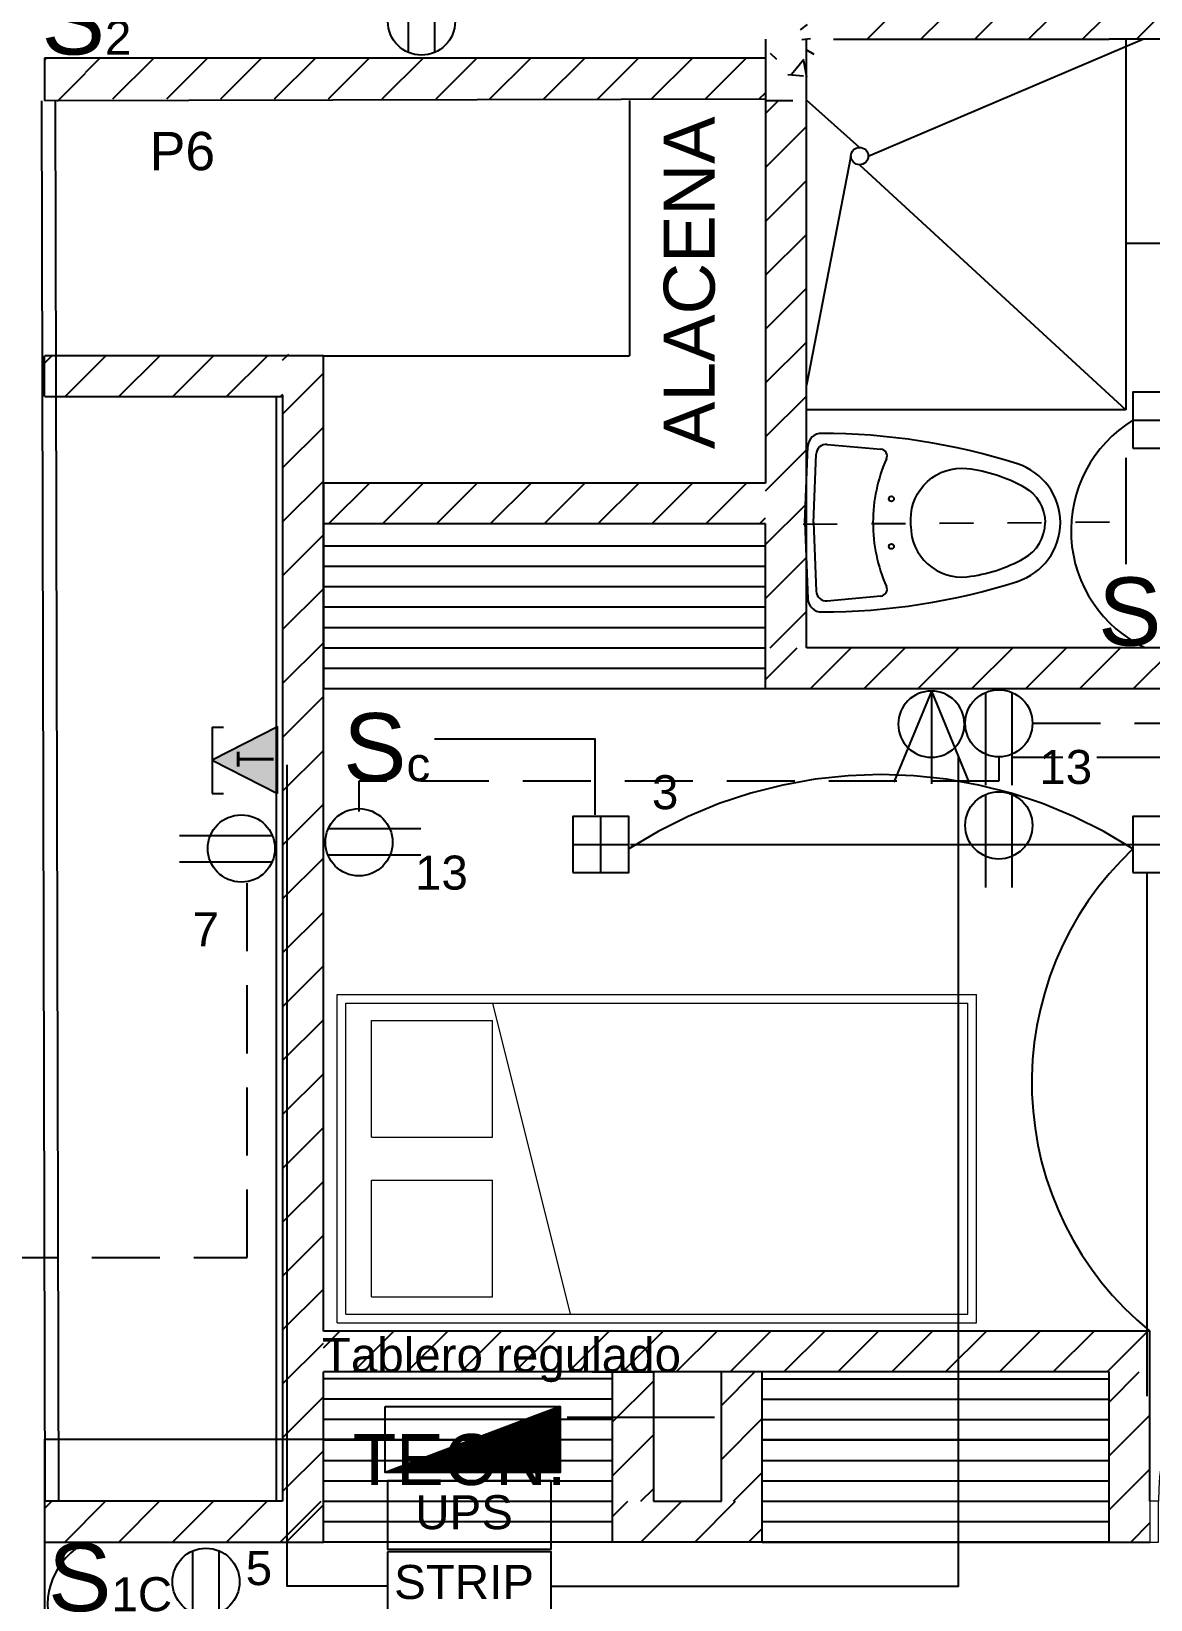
# Model space of a CAD drawing. Header units: inches. Extents: x 131 to 82119, y 71 to 16923.
# Drawn here: x 303.499 to 306.79, y 168.285 to 172.896 of the extents above; entities that cross this region are included whole.
import ezdxf
from ezdxf.enums import TextEntityAlignment as Align

# ---------------------------------------------------------------- set-up
doc = ezdxf.new("R2010")
doc.units = ezdxf.units.IN
doc.header["$MEASUREMENT"] = 0
for name, pattern in [('HIDDEN', [9.525, 6.35, -3.175]), ('HIDDEN2', [0.1875, 0.125, -0.0625]), ('PISO', [0.3, 0.2, -0.1])]:
    doc.linetypes.add(name, pattern=pattern)
for name, color, linetype, lineweight in [('A-DOOR-____-MCUT', 31, 'Continuous', 18), ('A-DOOR-____-OTLN', 31, 'Continuous', 18), ('A-DOOR-FRAM-MCUT', 31, 'Continuous', 18), ('DUCTO-PARED O TECHO', 7, 'Continuous', 25), ('DUCTO-PISO', 7, 'PISO', 25), ('I-FURN-____-OTLN', 30, 'Continuous', 18), ('RED-TELEFONO', 240, 'TELEFONO', 25), ('RED-TELEVISION', 84, 'TELEVISION', 25), ('RED-TELEVISIÓN', 84, 'TELEVISION', 25), ('RED-TELÉFONO', 240, 'TELEFONO', 25), ('SIMBOLOGIA', 150, 'Continuous', 25)]:
    doc.layers.add(name, color=color, linetype=linetype, lineweight=lineweight)
for name, color, linetype in [('Arquitectonico', 253, 'Continuous'), ('INTERRUPTORES', 6, 'Continuous'), ('LAMPARAS', 20, 'Continuous'), ('LUCES Y TOMAS', 5, 'Continuous'), ('Retorno', 5, 'HIDDEN')]:
    doc.layers.add(name, color=color, linetype=linetype)
doc.styles.add('Arial_1', font='arial.ttf', dxfattribs={"height": 0.15})
doc.styles.add('Arial_4', font='arial.ttf', dxfattribs={"height": 0.1125})
doc.styles.add('ROMANS', font='romans.shx', dxfattribs={"width": 0.625})
doc.styles.get("Standard").update_dxf_attribs({"font": 'arial.ttf'})
doc.linetypes.add('TELEFONO', pattern='A,0.32,-0.12,["TEL",Standard,S=0.065,R=0,X=-0.065,Y=-0.0325],-0.14', length=0.58)
doc.linetypes.add('TELEVISION', pattern='A,0.32,-0.13,["TV",Standard,S=0.065,R=0,X=-0.065,Y=-0.0325],-0.13', length=0.58)
pattern_1 = [(45, (314.34163, 184.42544), (-0.07919596, 0.07919596), [])]
pattern_2 = [(45, (314.34163, 184.24994), (-0.07919596, 0.07919596), [])]

# ---------------------------------------------------------------- blocks, each defined once
blk = doc.blocks.new('Puertas Revit Lisas - 0_75  x 2_70-1759838-ARQ-P1')
at = {"layer": 'A-DOOR-____-MCUT'}
for p, q in [((0.35, 0.756825), (0.315, 0.756825)), ((0.315, 0.756825), (0.315, 0.056825)), ((0.35, 0.056825), (0.35, 0.756825)), ((0.315, 0.056825), (0.35, 0.056825))]:
    blk.add_line(p, q, dxfattribs=at)
at = {"layer": 'A-DOOR-____-OTLN'}
blk.add_arc((0.35, 0.056825), 0.7, 90, 180, dxfattribs=at)
at = {"layer": 'A-DOOR-FRAM-MCUT'}
for p, q in [((-0.35, 0.056825), (-0.375, 0.056825)), ((-0.375, 0.056825), (-0.375, -0.063175)), ((-0.35, -0.063175), (-0.35, 0.056825)), ((0.35, 0.056825), (0.35, -0.063175)), ((0.375, 0.056825), (0.35, 0.056825)), ((0.375, -0.063175), (0.375, 0.056825)), ((-0.375, -0.063175), (-0.35, -0.063175)), ((0.35, -0.063175), (0.375, -0.063175))]:
    blk.add_line(p, q, dxfattribs=at)
blk = doc.blocks.new('M_Bed-Box - 0965 x 1880mm - Twin-933038-ARQ-P1')
at = {"layer": 'I-FURN-____-OTLN'}
for p, q in [((-0.1433, 0.7056), (-0.1433, -1.1744)), ((-0.1433, 0.7056), (0.8217, 0.7056)), ((0.8217, 0.7056), (0.8217, -1.1744)), ((-0.1179, 0.6802), (-0.1179, -1.149)), ((-0.1179, 0.6802), (0.7963, 0.6802)), ((0.7963, 0.6802), (0.7963, -1.149)), ((-0.0671, 0.604), (-0.0671, 0.2482)), ((-0.0671, 0.604), (0.2757, 0.604)), ((0.2757, 0.604), (0.2757, 0.2482)), ((0.4027, 0.604), (0.4027, 0.2482)), ((0.4027, 0.604), (0.7455, 0.604)), ((0.7455, 0.604), (0.7455, 0.2482)), ((0.7963, 0.2482), (-0.1179, 0.0198)), ((-0.0671, 0.2482), (0.2757, 0.2482)), ((0.4027, 0.2482), (0.7455, 0.2482)), ((-0.1179, -1.149), (0.7963, -1.149)), ((-0.1433, -1.1744), (0.8217, -1.1744))]:
    blk.add_line(p, q, dxfattribs=at)
blk = doc.blocks.new('san1')
for p, q in [((-0.1138, 0.2251), (-0.2717, 0.212)), ((-0.075, -0.006), (-0.0813, 0.1961)), ((-0.05, -0.0052), (-0.057, 0.2189)), ((-0.3611, 0.007), (-0.3612, -0.0131)), ((-0.075, -0.0041), (-0.0841, -0.2061)), ((-0.05, -0.0052), (-0.0601, -0.2292)), ((-0.117, -0.2346), (-0.2747, -0.2193))]:
    blk.add_line(p, q)
at = {"linetype": 'HIDDEN2', "ltscale": 0.0005}
blk.add_line((-0.9452, 0), (0.0223, 0), dxfattribs=at)
for points in [[(-0.6723, 0.1722, 0.008715), (-0.6739, 0.1717, 0.326246), (-0.8011, 0, 0.326246), (-0.6763, -0.1734, 0.077295), (-0.099, -0.2674)], [(-0.3611, 0.007, 0.444133), (-0.5252, 0.1573, 0.099431), (-0.6941, 0.1039, 0.271202), (-0.7561, -0.0003)], [(-0.3612, -0.0131, -0.444133), (-0.5274, -0.1612, -0.099431), (-0.6956, -0.1054, -0.271202), (-0.7561, -0.0003)]]:
    blk.add_lwpolyline(points, format="xyb")
for centre in [(-0.3037, 0.0665), (-0.3046, -0.0735)]:
    blk.add_circle(centre, 0.0075)
for centre, radius, start, end in [((-0.1089, -1.6417), 1.8994, 89.5933, 107.3079), ((-0.097, 0.2177), 0.04, 1.7918, 91.6067), ((-0.27, 0.1921), 0.02, 94.7473, 203.4888), ((-0.1113, 0.1952), 0.03, 1.7918, 94.7473), ((-0.7134, -0.0006), 0.4634, 359.6018, 23.4888), ((-0.7134, -0.0006), 0.4634, 335.7149, 359.6018), ((-0.6608, -0.1259), 0.05, 251.8766, 253.874), ((-0.2728, -0.1994), 0.02, 155.7149, 264.4564), ((-0.1141, -0.2048), 0.03, 264.4564, 357.4118), ((-0.1001, -0.2274), 0.04, 267.5969, 357.4118)]:
    blk.add_arc(centre, radius, start, end)
blk = doc.blocks.new('TOMA')
at = {"layer": 'SIMBOLOGIA'}
for p, q in [((-0.0301, 0.2165), (-0.0301, 0.0062)), ((0.0294, 0.2165), (0.0294, 0.1463)), ((0.0294, 0.1463), (0.0294, 0.0059))]:
    blk.add_line(p, q, dxfattribs=at)
blk.add_circle((0, 0.0761), 0.0761, dxfattribs=at)
blk = doc.blocks.new('TV')
at = {"layer": 'RED-TELEVISION', "linetype": 'Continuous'}
for q in [(-0.2063, 0.0852), (-0.2103, 0), (-0.2063, -0.0852)]:
    blk.add_line((0, 0), q, dxfattribs=at)
blk.add_circle((-0.075, 0), 0.075, dxfattribs=at)
blk = doc.blocks.new('TEL')
at = {"layer": 'RED-TELEFONO', "linetype": 'Continuous'}
h = blk.add_hatch(color=256, dxfattribs=at)
h.dxf.hatch_style = 1
h.paths.add_polyline_path([(-0.1477, -0.0756), (0, 0), (-0.1477, 0.0756)])
for p, q in [((0, 0.075), (-0.0251, 0.075)), ((0, 0.075), (0, 0)), ((0, 0), (0, -0.075)), ((0, -0.075), (-0.0251, -0.075))]:
    blk.add_line(p, q, dxfattribs=at)
blk.add_lwpolyline([(-0.1477, -0.0756), (-0.1477, 0.0756), (0, 0)], close=True, dxfattribs=at)
at = {"layer": 'RED-TELEFONO', "color": 2, "linetype": 'TELEFONO', "style": 'ROMANS', "width": 0.7}
blk.add_text('T', height=0.08, rotation=270, dxfattribs=at).set_placement((-0.1384, 0.0022), align=Align.CENTER)
blk = doc.blocks.new('TABLERO')
at = {"layer": 'LUCES Y TOMAS', "color": 0}
for points in [[(0.2574, 0), (-0.2574, -0.1939)], [(-0.2574, 0), (0.2574, 0), (0.2574, -0.1939), (-0.2574, -0.1939), (-0.2574, 0)], [(0.2574, 0), (-0.2574, -0.1939)], [(0.2574, -0.0038), (-0.2474, -0.1939)], [(0.2574, -0.0075), (-0.2374, -0.1939)], [(0.2574, -0.0113), (-0.2274, -0.1939)], [(0.2574, -0.0151), (-0.2174, -0.1939)], [(0.2574, -0.0188), (-0.2074, -0.1939)], [(0.2574, -0.0226), (-0.1974, -0.1939)], [(0.2574, -0.0264), (-0.1874, -0.1939)], [(0.2574, -0.0301), (-0.1774, -0.1939)], [(0.2574, -0.0339), (-0.1674, -0.1939)], [(0.2574, -0.0377), (-0.1574, -0.1939)], [(0.2574, -0.0414), (-0.1474, -0.1939)], [(0.2574, -0.0452), (-0.1374, -0.1939)], [(0.2574, -0.049), (-0.1274, -0.1939)], [(0.2574, -0.0527), (-0.1174, -0.1939)], [(0.2574, -0.0565), (-0.1074, -0.1939)], [(0.2574, -0.0603), (-0.0974, -0.1939)], [(0.2574, -0.064), (-0.0874, -0.1939)], [(0.2574, -0.0678), (-0.0774, -0.1939)], [(0.2574, -0.0716), (-0.0674, -0.1939)], [(0.2574, -0.0753), (-0.0574, -0.1939)], [(0.2574, -0.0791), (-0.0474, -0.1939)], [(0.2574, -0.0829), (-0.0374, -0.1939)], [(0.2574, -0.0866), (-0.0274, -0.1939)], [(0.2574, -0.0904), (-0.0174, -0.1939)], [(0.2574, -0.0942), (-0.0074, -0.1939)], [(0.2574, -0.0979), (0.0026, -0.1939)], [(0.2574, -0.1017), (0.0126, -0.1939)], [(0.2574, -0.1055), (0.0226, -0.1939)], [(0.2574, -0.1092), (0.0326, -0.1939)], [(0.2574, -0.113), (0.0426, -0.1939)], [(0.2574, -0.1168), (0.0526, -0.1939)], [(0.2574, -0.1205), (0.0626, -0.1939)], [(0.2574, -0.1243), (0.0726, -0.1939)], [(0.2574, -0.1281), (0.0826, -0.1939)], [(0.2574, -0.1318), (0.0926, -0.1939)], [(0.2574, -0.1356), (0.1026, -0.1939)], [(0.2574, -0.1394), (0.1126, -0.1939)], [(0.2574, -0.1431), (0.1226, -0.1939)], [(0.2574, -0.1469), (0.1326, -0.1939)], [(0.2574, -0.1507), (0.1426, -0.1939)], [(0.2574, -0.1544), (0.1526, -0.1939)], [(0.2574, -0.1582), (0.1626, -0.1939)], [(0.2574, -0.162), (0.1726, -0.1939)], [(0.2574, -0.1657), (0.1826, -0.1939)], [(0.2574, -0.1695), (0.1926, -0.1939)], [(0.2574, -0.1733), (0.2026, -0.1939)], [(0.2574, -0.177), (0.2126, -0.1939)], [(0.2574, -0.1808), (0.2226, -0.1939)], [(0.2574, -0.1846), (0.2326, -0.1939)], [(0.2574, -0.1883), (0.2426, -0.1939)], [(0.2574, -0.1921), (0.2526, -0.1939)]]:
    blk.add_lwpolyline(points, dxfattribs=at)

msp = doc.modelspace()

# ---------------------------------------------------------------- hatches: boundary and pattern name
at = {"layer": 'Arquitectonico'}
h = msp.add_hatch(dxfattribs=at)
h.set_pattern_fill('FP_31', color=256, angle=360, style=0, pattern_type=2)
h.set_pattern_definition([(50, (314.34163, 184.42544), (0.546432, -0.047308), [0.057, -0.629]), (355, (314.34163, 184.42544), (-0.105429, 0.57337), [0.046, -0.503]), (100.451, (314.38663, 184.42144), (0.440955, 0.525708), [0.049, -0.534]), (46.184, (314.3416, 184.57844), (0.813123, -0.12606), [0.086, -0.943]), (96.636, (314.4096, 184.5674), (0.711995, 0.74225), [0.073, -0.801]), (351.184, (314.3416, 184.5784), (0.71223, 0.742616), [0.069, -0.754]), (21, (314.41763, 184.54044), (0.454985, -0.306292), [0.057, -0.629]), (326, (314.41763, 184.54044), (0.185766, 0.552594), [0.046, -0.503]), (71.451, (314.45563, 184.51444), (0.640536, 0.246016), [0.049, -0.534]), (37.5, (314.34163, 184.42544), (0.009206, 0.2541166), [0.025, -0.472, 0.025, -0.485, -0.505]), (37.5, (314.34163, 184.42544), (0.009206, 0.2541166), [-1.007, 0.025, -0.48]), (7.5, (314.34163, 184.42544), (0.200461, 0.300738), [0.025, -0.266, 0.025, -0.46, -0.192]), (7.5, (314.34163, 184.42544), (0.200461, 0.300738), [-0.776, 0.025, -0.167]), (327.5, (314.17163, 184.42544), (0.406483, -0.0170776), [0.025, -0.165, 0.025, -0.569, -0.789]), (327.5, (314.17163, 184.42544), (0.406483, -0.0170776), [-0.785, 0.025, -0.764]), (317.5, (314.09563, 184.42544), (0.443999, 0.076008), [0.025, -0.223, 0.025, -0.37, -0.56]), (317.5, (314.09563, 184.42544), (0.443999, 0.076008), [-0.642, 0.025, -0.535])])
h.paths.add_polyline_path([(305.8579, 172.6923), (305.8579, 174.9338), (305.6579, 174.9338), (305.6579, 172.6923), (305.8333, 172.6923)], flags=0)
h = msp.add_hatch(dxfattribs=at)
h.set_pattern_fill('FP_37', color=256, angle=360, style=0, pattern_type=2)
h.set_pattern_definition(pattern_1)
h.paths.add_polyline_path([(307.3079, 172.8723), (307.3079, 172.9923), (305.8579, 172.9923), (305.8579, 172.8723), (306.8261, 172.8723)], flags=0)
h = msp.add_hatch(dxfattribs=at)
h.set_pattern_fill('FP_37', color=256, angle=360, style=0, pattern_type=2)
h.set_pattern_definition([(45, (314.34163, 184.2487), (-0.07919596, 0.07919596), [])])
h.paths.add_polyline_path([(303.6579, 172.6906), (303.6579, 172.8155), (303.5379, 172.8155), (303.5379, 172.6906)], flags=0)
h = msp.add_hatch(dxfattribs=at)
h.set_pattern_fill('FP_37', color=256, angle=360, style=0, pattern_type=2)
h.set_pattern_definition(pattern_2)
h.paths.add_polyline_path([(305.6579, 172.6968), (305.6579, 172.8168), (303.6579, 172.8168), (303.6579, 172.6968), (305.3368, 172.6968)], flags=0)
h = msp.add_hatch(dxfattribs=at)
h.set_pattern_fill('FP_37', color=256, angle=360, style=0, pattern_type=2)
h.set_pattern_definition([(45, (314.26163, 184.42544), (-0.07919596, 0.07919596), [])])
h.paths.add_polyline_path([(305.7779, 171.0833), (305.7779, 172.6923), (305.6579, 172.6923), (305.6579, 171.0833)], flags=0)
h = msp.add_hatch(dxfattribs=at)
h.set_pattern_fill('FP_37', color=256, angle=360, style=0, pattern_type=2)
h.set_pattern_definition([(45, (314.34202, 184.14994), (-0.07919596, 0.07919596), [])])
h.paths.add_polyline_path([(303.6583, 171.8219), (304.2383, 171.8219), (304.2383, 171.9419), (303.5383, 171.9419), (303.5383, 171.8219), (303.5997, 171.8219)], flags=0)
h = msp.add_hatch(dxfattribs=at)
h.set_pattern_fill('FP_37', color=256, angle=360, style=0, pattern_type=2)
h.set_pattern_definition(pattern_2)
h.paths.add_polyline_path([(304.3579, 168.4543), (304.3579, 171.9465), (304.2379, 171.9465), (304.2379, 168.4543)])
h = msp.add_hatch(dxfattribs=at)
h.set_pattern_fill('FP_37', color=256, angle=360, style=0, pattern_type=2)
h.set_pattern_definition(pattern_1)
h.paths.add_polyline_path([(305.3368, 171.4474), (305.6579, 171.4474), (305.6579, 171.5674), (304.3579, 171.5674), (304.3579, 171.4474)])
h = msp.add_hatch(dxfattribs=at)
h.set_pattern_fill('FP_37', color=256, angle=360, style=0, pattern_type=2)
h.set_pattern_definition(pattern_1)
h.paths.add_polyline_path([(306.6279, 170.9633), (306.6279, 171.0833), (305.6579, 171.0833), (305.6579, 170.9633)])
h.paths.add_polyline_path([(307.497, 171.0833), (307.497, 170.9633), (307.5379, 170.9633), (307.5379, 171.0833)])
h.paths.add_polyline_path([(306.897, 170.9633), (306.897, 171.0833), (306.6279, 171.0833), (306.6279, 170.9633)])
h = msp.add_hatch(dxfattribs=at)
h.set_pattern_fill('FP_37', color=256, angle=360, style=0, pattern_type=2)
h.set_pattern_definition([(45, (314.34163, 184.23638), (-0.07919596, 0.07919596), [])])
h.paths.add_polyline_path([(306.7879, 168.9543), (306.7879, 169.0743), (304.3579, 169.0743), (304.3579, 168.9543), (306.1879, 168.9543)])
h = msp.add_hatch(dxfattribs=at)
h.set_pattern_fill('FP_37', color=256, angle=360, style=0, pattern_type=2)
h.set_pattern_definition([(45, (314.33163, 184.42544), (-0.07919596, 0.07919596), [])])
h.paths.add_polyline_path([(305.2079, 168.5743), (305.2079, 168.9543), (305.3279, 168.9543), (305.3279, 168.5743)])
h = msp.add_hatch(dxfattribs=at)
h.set_pattern_fill('FP_37', color=256, angle=360, style=0, pattern_type=2)
h.set_pattern_definition([(45, (314.28694, 184.42544), (-0.07919596, 0.07919596), [])])
h.paths.add_polyline_path([(305.5279, 168.5743), (305.5279, 168.9543), (305.6479, 168.9543), (305.6479, 168.5743)])
h = msp.add_hatch(dxfattribs=at)
h.set_pattern_fill('FP_37', color=256, angle=360, style=0, pattern_type=2)
h.set_pattern_definition([(45, (314.94165, 184.42544), (-0.07919596, 0.07919596), [])])
h.paths.add_polyline_path([(306.7879, 168.4543), (306.7879, 168.9543), (306.6679, 168.9543), (306.6679, 168.4543)])
h = msp.add_hatch(dxfattribs=at)
h.set_pattern_fill('FP_37', color=256, angle=360, style=0, pattern_type=2)
h.set_pattern_definition(pattern_1)
h.paths.add_polyline_path([(303.5379, 168.4543), (304.3579, 168.4543), (304.3579, 168.5743), (303.5379, 168.5743)], flags=0)
h = msp.add_hatch(dxfattribs=at)
h.set_pattern_fill('FP_37', color=256, angle=360, style=0, pattern_type=2)
h.set_pattern_definition([(45, (314.45163, 184.42544), (-0.07919596, 0.07919596), [])])
h.paths.add_polyline_path([(305.6479, 168.4543), (305.2079, 168.4543), (305.2079, 168.5743), (305.6479, 168.5743)])

# ---------------------------------------------------------------- linework, layer by layer
for p, q in [((304.3583, 171.9419), (305.2579, 171.9419)), ((306.6679, 168.9543), (304.3579, 168.9543)), ((305.1479, 168.9543), (305.3279, 168.9543)), ((305.2079, 168.4543), (305.2079, 168.9543)), ((305.3279, 168.9543), (305.3279, 168.911)), ((305.6479, 168.4543), (305.6479, 168.9543))]:
    msp.add_line(p, q)
for p, q in [((305.6579, 172.8723), (305.6579, 172.6923)), ((305.7779, 171.0833), (305.7779, 172.8723)), ((305.8579, 172.8723), (306.6679, 172.8723)), ((305.9597, 172.529), (306.7668, 172.8723)), ((307.3079, 172.8723), (306.6679, 172.8723)), ((306.7168, 172.8723), (306.7168, 171.7833)), ((303.5379, 172.8168), (303.5379, 172.6919)), ((305.6579, 172.8168), (303.5379, 172.8168)), ((303.5288, 172.6918), (303.5383, 168.5743)), ((303.5379, 172.6919), (305.6579, 172.6968)), ((303.5688, 172.6919), (303.5783, 168.5744)), ((305.2579, 172.6923), (305.2579, 171.9419)), ((305.6579, 172.6923), (305.6579, 171.5674)), ((305.6579, 172.6923), (305.7379, 172.6923)), ((305.9343, 172.5544), (305.7779, 172.6938)), ((305.9089, 172.529), (305.7779, 171.8556)), ((305.9343, 172.5036), (306.7168, 171.7833)), ((307.5379, 172.2723), (306.7168, 172.2723)), ((303.5379, 171.8219), (303.5379, 171.9419)), ((304.3583, 171.9419), (303.5383, 171.9419)), ((304.3579, 169.0743), (304.3579, 171.9419)), ((304.3583, 171.9419), (305.2579, 171.9419)), ((303.5383, 171.8219), (304.2383, 171.8219)), ((304.2189, 171.8219), (304.2189, 168.5743)), ((304.2379, 171.8265), (304.2379, 168.5743)), ((306.7168, 171.7833), (305.7779, 171.7833)), ((305.6579, 171.5674), (304.3579, 171.5674)), ((304.3579, 171.3919), (304.3579, 171.5674)), ((304.3583, 171.5674), (304.3583, 171.3919)), ((304.3579, 171.4474), (304.3579, 170.9633)), ((305.6579, 171.4474), (304.3579, 171.4474)), ((305.6579, 170.9633), (305.6579, 171.4474)), ((304.3579, 171.3833), (305.6579, 171.3833)), ((304.3579, 171.3233), (305.6579, 171.3233)), ((304.3579, 171.2633), (305.6579, 171.2633)), ((304.3579, 171.2033), (305.6579, 171.2033)), ((304.3579, 171.1433), (305.6579, 171.1433)), ((304.3579, 171.0833), (305.6579, 171.0833)), ((305.9779, 171.0833), (305.7779, 171.0833)), ((306.897, 171.0833), (305.9779, 171.0833)), ((304.3579, 171.0233), (305.6579, 171.0233)), ((304.3579, 170.9633), (305.7379, 170.9633)), ((304.3579, 170.9633), (305.6579, 170.9633)), ((305.6579, 170.9633), (305.9779, 170.9633)), ((305.9779, 170.9633), (306.897, 170.9633)), ((306.7879, 169.0743), (304.3579, 169.0743)), ((306.7879, 168.5743), (306.7879, 169.0743)), ((305.0279, 168.9543), (304.3579, 168.9543)), ((304.3579, 168.4543), (304.3579, 168.9543)), ((305.2079, 168.9343), (304.3579, 168.9343)), ((305.2079, 168.9543), (305.0279, 168.9543)), ((305.2079, 168.4543), (305.2079, 168.9543)), ((305.3279, 168.9543), (305.3279, 168.5743)), ((305.5279, 168.9543), (305.3279, 168.9543)), ((305.5279, 168.5743), (305.5279, 168.9543)), ((306.6679, 168.9543), (305.6479, 168.9543)), ((305.6479, 168.4543), (305.6479, 168.9543)), ((305.6479, 168.9343), (306.6679, 168.9343)), ((306.6679, 168.4543), (306.6679, 168.9543)), ((305.2079, 168.8743), (304.3579, 168.8743)), ((305.6479, 168.8743), (306.6679, 168.8743)), ((305.2079, 168.8143), (304.3579, 168.8143)), ((305.6479, 168.8143), (306.6679, 168.8143)), ((304.3579, 168.7543), (305.0279, 168.7543)), ((305.2079, 168.7543), (304.3579, 168.7543)), ((305.6479, 168.7543), (306.6679, 168.7543)), ((306.6679, 168.7543), (305.6479, 168.7543)), ((304.3579, 168.6943), (305.2079, 168.6943)), ((305.6479, 168.6943), (306.6679, 168.6943)), ((304.3579, 168.6343), (305.2079, 168.6343)), ((305.6479, 168.6343), (306.6679, 168.6343)), ((304.2379, 168.5743), (303.5379, 168.5743)), ((303.5379, 168.5743), (303.5379, 168.4543)), ((304.3579, 168.5743), (305.2079, 168.5743)), ((305.3279, 168.5743), (305.5279, 168.5743)), ((305.6479, 168.5743), (306.6679, 168.5743)), ((304.3579, 168.5143), (305.2079, 168.5143)), ((305.6479, 168.5143), (306.6679, 168.5143)), ((303.5379, 168.4543), (304.3579, 168.4543)), ((305.2079, 168.4543), (304.3579, 168.4543)), ((305.6479, 168.4543), (305.2079, 168.4543)), ((306.6679, 168.4543), (305.6479, 168.4543)), ((305.6479, 168.4543), (306.6679, 168.4543)), ((306.6679, 168.4543), (306.7879, 168.4543))]:
    msp.add_line(p, q, dxfattribs=at)
msp.add_circle((305.9343, 172.529), 0.0254, dxfattribs=at)
at = {"layer": 'DUCTO-PARED O TECHO'}
msp.add_line((305.5075, 168.8207), (305.0741, 168.8207), dxfattribs=at)
for points in [[(306.7168, 171.6414), (306.7168, 171.3287)], [(304.6841, 170.8158), (305.1556, 170.8158), (305.1556, 170.5921)], [(305.2612, 170.5051), (306.7526, 170.5051)], [(306.7797, 168.8831), (306.7797, 170.4228)], [(304.5396, 168.756), (303.5379, 168.756), (303.5379, 166.4885)]]:
    msp.add_lwpolyline(points, dxfattribs=at)
for points in [[(304.5462, 168.6343), (304.5462, 168.4334), (305.0279, 168.4334), (305.0279, 168.6343)], [(304.5462, 168.4253), (304.5462, 168.2244), (305.0279, 168.2244), (305.0279, 168.4253)]]:
    msp.add_lwpolyline(points, close=True, dxfattribs=at)
at = {"layer": 'DUCTO-PISO'}
msp.add_line((307.4319, 170.7608), (306.3829, 170.7608), dxfattribs=at)
for points in [[(306.4426, 170.8613), (307.484, 170.8613), (307.484, 172.2818)], [(306.3438, 170.7625), (306.3438, 170.6912), (304.4619, 170.6912), (304.4619, 170.6024)], [(301.8768, 169.291), (304.1331, 169.291), (304.1331, 170.396)]]:
    msp.add_lwpolyline(points, dxfattribs=at)
at = {"layer": 'LAMPARAS'}
for p, q in [((306.7382, 171.7524), (306.9029, 171.7524)), ((305.2557, 170.5875), (305.091, 170.5875)), ((305.1733, 170.4228), (305.1733, 170.5875)), ((306.9029, 170.5875), (306.7382, 170.5875)), ((305.091, 170.5051), (305.2557, 170.5051)), ((306.7382, 170.5051), (306.9029, 170.5051)), ((305.091, 170.4228), (305.2557, 170.4228)), ((306.7382, 170.4228), (306.9029, 170.4228))]:
    msp.add_line(p, q, dxfattribs=at)
for points in [[(306.7382, 171.67), (306.9029, 171.67), (306.9029, 171.8347), (306.7382, 171.8347)], [(305.091, 170.4228), (305.2557, 170.4228), (305.2557, 170.5875), (305.091, 170.5875)], [(306.7382, 170.4228), (306.9029, 170.4228), (306.9029, 170.5875), (306.7382, 170.5875)]]:
    msp.add_lwpolyline(points, close=True, dxfattribs=at)
at = {"layer": 'RED-TELEVISIÓN'}
msp.add_lwpolyline([(305.0279, 168.3249), (306.2251, 168.3249), (306.2251, 170.763)], dxfattribs=at)
at = {"layer": 'RED-TELÉFONO'}
msp.add_lwpolyline([(304.5462, 168.3249), (304.2508, 168.3249), (304.2508, 170.7396)], dxfattribs=at)
at = {"layer": 'Retorno'}
for centre, radius, start, end in [((306.9364, 171.4277), 0.3804, 121.4054, 244.8442), ((305.9969, 169.343), 1.3674, 57.1748, 122.8252), ((307.3828, 169.8049), 0.9422, 133.1713, 230.8499), ((303.7536, 168.2687), 0.2069, 116.2459, 284.406)]:
    msp.add_arc(centre, radius, start, end, dxfattribs=at)

# ---------------------------------------------------------------- block references
at = {"layer": 'Arquitectonico', "extrusion": (0, 0, -1), "xscale": -1, "zscale": -1, "rotation": 179.601811959763}
msp.add_blockref('san1', (-305.7237, 171.4457), dxfattribs=at)
at = {"layer": 'Arquitectonico', "rotation": 90.00000000000001}
msp.add_blockref('M_Bed-Box - 0965 x 1880mm - Twin-933038-ARQ-P1', (305.1035, 169.242), dxfattribs=at)
at = {"layer": 'Arquitectonico'}
msp.add_blockref('Puertas Revit Lisas - 0_75  x 2_70-1759838-ARQ-P1', (307.1629, 168.5175), dxfattribs=at)
at = {"layer": 'LUCES Y TOMAS', "color": 1}
msp.add_blockref('TABLERO', (304.797, 168.8529), dxfattribs=at)
at = {"layer": 'RED-TELEVISIÓN', "xscale": -1.29829461337991, "yscale": 1.298294613379902, "zscale": 1.298294613379902, "rotation": 270}
msp.add_blockref('TV', (306.1454, 170.9562), dxfattribs=at)
at = {"layer": 'RED-TELÉFONO', "xscale": -1.29829461337991, "yscale": 1.298294613379902, "zscale": 1.298294613379902}
msp.add_blockref('TEL', (304.031, 170.7528), dxfattribs=at)
at = {"layer": 'SIMBOLOGIA', "xscale": 1.29829461337991, "yscale": 1.29829461337991, "zscale": 1.29829461337991}
msp.add_blockref('TOMA', (304.6462, 172.8257), dxfattribs=at)
for p, rotation in [((306.3438, 170.9601), 180), ((306.3438, 170.6599), 180), ((304.3635, 170.5116), 270), ((304.2153, 170.4934), 90), ((304.0124, 168.4361), 180)]:
    msp.add_blockref('TOMA', p, dxfattribs=dict(at, rotation=rotation))

# ---------------------------------------------------------------- texts
for s, p in [('13', (306.5405, 170.683)), ('3', (305.3626, 170.6088)), ('13', (304.7048, 170.3724)), ('7', (304.012, 170.2057)), ('Tablero regulado', (304.8812, 168.9543)), ('UPS', (304.7713, 168.492)), ('5', (304.1682, 168.3277)), ('STRIP', (304.7713, 168.2869))]:
    msp.add_text(s, height=0.1).set_placement(p, align=Align.CENTER)
at = {"layer": 'Arquitectonico', "insert": (305.3584, 171.6674), "char_height": 0.15, "width": 1.214557, "attachment_point": 1, "rotation": 90, "style": 'Arial_1'}
msp.add_mtext('ALACENA', dxfattribs=at)
at = {"layer": 'Arquitectonico'}
for s, insert, char_height, width, attachment_point, style in [('P6', (303.8471, 172.5999), 0.1125, 0.234494, 1, 'Arial_4'), ('TECN.', (305.0727, 168.7719), 0.15, 1.340822, 3, 'Arial_1')]:
    msp.add_mtext(s, dxfattribs=dict(at, insert=insert, char_height=char_height, width=width, attachment_point=attachment_point, style=style))
at = {"layer": 'INTERRUPTORES', "char_height": 0.2, "attachment_point": 1}
for s, insert in [('\\pt0.0082306;S{\\H0.5x;2}', (303.529, 173.0275)), ('\\pt0.0082306;S{\\H0.5x;1}', (306.6357, 171.2902)), ('\\pt0.0082306;S{\\H0.5x;c}', (304.4157, 170.8912)), ('\\pt0.0082306;S{\\H0.5x;1C}', (303.5481, 168.451))]:
    msp.add_mtext_dynamic_manual_height_columns(s, width=0.353086, gutter_width=12.5, heights=[0], dxfattribs=dict(at, insert=insert))

doc.saveas('drawing.dxf')
